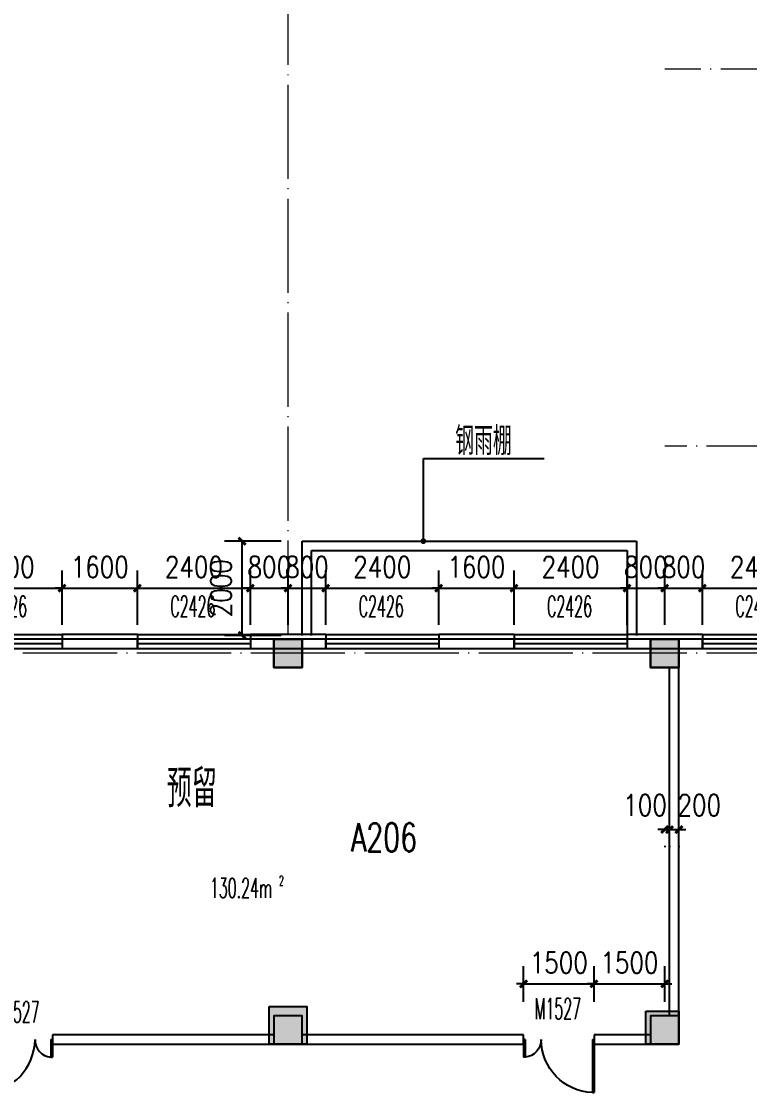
# Model space of a CAD drawing. Extents: x 1417642 to 3570900, y 124798 to 1191112.
# Drawn here: x 1487715 to 1503181, y 533043 to 555787 of the extents above; entities that cross this region are included whole.
import ezdxf

# ---------------------------------------------------------------- set-up
doc = ezdxf.new("R2010")
doc.units = 0
doc.header["$LTSCALE"] = 1000
doc.header["$MEASUREMENT"] = 0
doc.linetypes.add('DOTE', pattern=[2.42, 2, -0.2, 0.02, -0.2])
doc.layers.get('0').update_dxf_attribs({"linetype": 'CONTINUOUS'})
doc.layers.get('Defpoints').update_dxf_attribs({"linetype": 'CONTINUOUS'})
for name, color, linetype in [('colu', 2, 'CONTINUOUS'), ('COLUMN', 9, 'CONTINUOUS'), ('DIM_LEAD', 3, 'CONTINUOUS'), ('DOTE', 1, 'DOTE'), ('PUB_DIM', 3, 'CONTINUOUS'), ('PUB_HATCH', 8, 'CONTINUOUS'), ('PUB_TEXT', 40, 'CONTINUOUS'), ('SPACE', 7, 'CONTINUOUS'), ('SURFACE', 6, 'CONTINUOUS'), ('tiaozheng', 20, 'CONTINUOUS'), ('WALL', 4, 'CONTINUOUS'), ('WINDOW', 2, 'CONTINUOUS'), ('WINDOW_TEXT', 7, 'CONTINUOUS'), ('填充', 252, 'CONTINUOUS'), ('柱填充 @ 1', 8, 'CONTINUOUS')]:
    doc.layers.add(name, color=color, linetype=linetype)
doc.styles.add('_TCH_SPACE', font='ROMANS', dxfattribs={"width": 0.7, "height": 5, "bigfont": 'Z'})
doc.styles.add('_TCH_WINDOW', font='ROMANS.shx', dxfattribs={"width": 0.7, "height": 400, "bigfont": 'Z.shx'})
doc.styles.add('DIM_FONT', font='SIMPLEX.shx', dxfattribs={"width": 0.8})
doc.styles.add('Z', font='ROMANS', dxfattribs={"width": 0.7, "bigfont": 'Z'})
doc.dimstyles.new('DIMN150', dxfattribs={"dimscale": 1.5, "dimtxt": 300, "dimasz": 100, "dimexe": 250, "dimexo": 300, "dimgap": 150, "dimtad": 1, "dimdec": 0, "dimzin": 0, "dimdsep": 46, "dimtxsty": 'DIM_FONT', "dimblk": 'ARCHTICK', "dimcen": 0.09, "dimdle": 1.5, "dimclrt": 7, "dimazin": 2, "dimtfac": 1, "dimtdec": 0, "dimtix": 1, "dimtmove": 2, "dimatfit": 3, "dimldrblk": 'ARCHTICK', "dimfxl": 1, "dimtolj": 1, "dimtzin": 0, "dimarcsym": 0})

# ---------------------------------------------------------------- blocks, each defined once
blk = doc.blocks.new('5873')
at = {"layer": '柱填充 @ 1', "ltscale": 1000}
for points in [[(1557228, 714085), (1557828, 714085), (1557828, 713485), (1557228, 713485)], [(1565228, 714085), (1565828, 714085), (1565828, 713485), (1565228, 713485)], [(1557128, 706285), (1557928, 706285), (1557928, 705485), (1557128, 705485)], [(1565128, 706185), (1565828, 706185), (1565828, 705485), (1565128, 705485)]]:
    blk.add_hatch(color=256, dxfattribs=at).paths.add_polyline_path(points)
at = {"layer": 'colu', "ltscale": 1000}
for points in [[(1557228, 714085), (1557828, 714085), (1557828, 713485), (1557228, 713485)], [(1565228, 714085), (1565828, 714085), (1565828, 713485), (1565228, 713485)], [(1557128, 706285), (1557928, 706285), (1557928, 705485), (1557128, 705485)], [(1565128, 706185), (1565828, 706185), (1565828, 705485), (1565128, 705485)]]:
    blk.add_lwpolyline(points, close=True, dxfattribs=at)
blk = doc.blocks.new('_ArchTick')
at = {"color": 0, "linetype": 'ByBlock', "const_width": 0.4}
blk.add_lwpolyline([(-0.5, -0.5), (0.5, 0.5)], dxfattribs=at)
blk = doc.blocks.new('*D2392')
at = {"layer": 'Defpoints', "color": 0}
for p in [(1501379, 538735), (1501479, 538735), (1501479, 538627)]:
    blk.add_point(p, dxfattribs=at)
at = {"layer": 'PUB_DIM', "color": 0, "lineweight": -2}
for p, q in [((1501379, 538627), (1501229, 538627)), ((1501379, 538627), (1501479, 538627)), ((1501479, 538627), (1501629, 538627)), ((1501379, 538285), (1501379, 538252)), ((1501479, 538285), (1501479, 538252))]:
    blk.add_line(p, q, dxfattribs=at)
at = {"layer": 'PUB_DIM', "color": 0, "lineweight": -2, "xscale": 150, "yscale": 150, "zscale": 150}
blk.add_blockref('_ArchTick', (1501379, 538627), dxfattribs=at)
at = {"layer": 'PUB_DIM', "color": 0, "lineweight": -2, "xscale": 150, "yscale": 150, "zscale": 150, "rotation": 180}
blk.add_blockref('_ArchTick', (1501479, 538627), dxfattribs=at)
at = {"layer": 'PUB_DIM', "color": 7, "insert": (1500961, 539145), "char_height": 450, "attachment_point": 5, "style": 'DIM_FONT'}
blk.add_mtext('\\A1;100', dxfattribs=at)
blk = doc.blocks.new('*D2393')
at = {"layer": 'Defpoints', "color": 0}
for p in [(1501479, 538735), (1501679, 538735), (1501679, 538627)]:
    blk.add_point(p, dxfattribs=at)
at = {"layer": 'PUB_DIM', "color": 0, "lineweight": -2}
for p, q in [((1501479, 538627), (1501329, 538627)), ((1501479, 538627), (1501679, 538627)), ((1501679, 538627), (1501829, 538627)), ((1501479, 538285), (1501479, 538252)), ((1501679, 538285), (1501679, 538252))]:
    blk.add_line(p, q, dxfattribs=at)
at = {"layer": 'PUB_DIM', "color": 0, "lineweight": -2, "xscale": 150, "yscale": 150, "zscale": 150}
blk.add_blockref('_ArchTick', (1501479, 538627), dxfattribs=at)
at = {"layer": 'PUB_DIM', "color": 0, "lineweight": -2, "xscale": 150, "yscale": 150, "zscale": 150, "rotation": 180}
blk.add_blockref('_ArchTick', (1501679, 538627), dxfattribs=at)
at = {"layer": 'PUB_DIM', "color": 7, "insert": (1502112, 539145), "char_height": 450, "attachment_point": 5, "style": 'DIM_FONT'}
blk.add_mtext('\\A1;200', dxfattribs=at)
blk = doc.blocks.new('*D2521')
at = {"layer": 'Defpoints', "color": 0}
for p in [(1492403, 544751), (1493679, 544751), (1493679, 542751)]:
    blk.add_point(p, dxfattribs=at)
at = {"layer": 'PUB_DIM', "color": 0, "lineweight": -2}
for p, q in [((1493229, 544751), (1492028, 544751)), ((1492403, 542749), (1492403, 544753)), ((1493229, 542751), (1492028, 542751))]:
    blk.add_line(p, q, dxfattribs=at)
at = {"layer": 'PUB_DIM', "color": 0, "lineweight": -2, "xscale": 150, "yscale": 150, "zscale": 150}
for p, rotation in [((1492403, 544751), 90), ((1492403, 542751), 270)]:
    blk.add_blockref('_ArchTick', p, dxfattribs=dict(at, rotation=rotation))
at = {"layer": 'PUB_DIM', "color": 7, "insert": (1491953, 543751), "char_height": 450, "attachment_point": 5, "rotation": 90, "style": 'DIM_FONT'}
blk.add_mtext('\\A1;2000', dxfattribs=at)
blk = doc.blocks.new('*D3041')
at = {"layer": 'Defpoints', "color": 0}
for p in [(1499879, 535351), (1498379, 534521), (1499879, 534521)]:
    blk.add_point(p, dxfattribs=at)
at = {"layer": 'PUB_DIM', "color": 0, "lineweight": -2}
for p, q in [((1498379, 534971), (1498379, 535726)), ((1499879, 534971), (1499879, 535726)), ((1498379, 535351), (1498229, 535351)), ((1498379, 535351), (1499879, 535351)), ((1499879, 535351), (1500029, 535351))]:
    blk.add_line(p, q, dxfattribs=at)
at = {"layer": 'PUB_DIM', "color": 0, "lineweight": -2, "xscale": 150, "yscale": 150, "zscale": 150}
blk.add_blockref('_ArchTick', (1498379, 535351), dxfattribs=at)
at = {"layer": 'PUB_DIM', "color": 0, "lineweight": -2, "xscale": 150, "yscale": 150, "zscale": 150, "rotation": 180}
blk.add_blockref('_ArchTick', (1499879, 535351), dxfattribs=at)
at = {"layer": 'PUB_DIM', "color": 7, "insert": (1499129, 535801), "char_height": 450, "attachment_point": 5, "style": 'DIM_FONT'}
blk.add_mtext('\\A1;1500', dxfattribs=at)
blk = doc.blocks.new('*D3042')
at = {"layer": 'Defpoints', "color": 0}
for p in [(1501379, 535351), (1499879, 534521), (1501379, 534521)]:
    blk.add_point(p, dxfattribs=at)
at = {"layer": 'PUB_DIM', "color": 0, "lineweight": -2}
for p, q in [((1499879, 534971), (1499879, 535726)), ((1501379, 534971), (1501379, 535726)), ((1499879, 535351), (1499729, 535351)), ((1499879, 535351), (1501379, 535351)), ((1501379, 535351), (1501529, 535351))]:
    blk.add_line(p, q, dxfattribs=at)
at = {"layer": 'PUB_DIM', "color": 0, "lineweight": -2, "xscale": 150, "yscale": 150, "zscale": 150}
blk.add_blockref('_ArchTick', (1499879, 535351), dxfattribs=at)
at = {"layer": 'PUB_DIM', "color": 0, "lineweight": -2, "xscale": 150, "yscale": 150, "zscale": 150, "rotation": 180}
blk.add_blockref('_ArchTick', (1501379, 535351), dxfattribs=at)
at = {"layer": 'PUB_DIM', "color": 7, "insert": (1500629, 535801), "char_height": 450, "attachment_point": 5, "style": 'DIM_FONT'}
blk.add_mtext('\\A1;1500', dxfattribs=at)
blk = doc.blocks.new('*D3165')
at = {"layer": 'Defpoints', "color": 0}
for p in [(1504579, 543753), (1502179, 542527), (1504579, 542527)]:
    blk.add_point(p, dxfattribs=at)
at = {"layer": 'PUB_DIM', "color": 0, "lineweight": -2}
for p, q in [((1502179, 542977), (1502179, 544128)), ((1504579, 542977), (1504579, 544128)), ((1502176, 543753), (1504581, 543753))]:
    blk.add_line(p, q, dxfattribs=at)
at = {"layer": 'PUB_DIM', "color": 0, "lineweight": -2, "xscale": 150, "yscale": 150, "zscale": 150, "rotation": 180}
blk.add_blockref('_ArchTick', (1502179, 543753), dxfattribs=at)
at = {"layer": 'PUB_DIM', "color": 0, "lineweight": -2, "xscale": 150, "yscale": 150, "zscale": 150}
blk.add_blockref('_ArchTick', (1504579, 543753), dxfattribs=at)
at = {"layer": 'PUB_DIM', "color": 7, "insert": (1503379, 544203), "char_height": 450, "attachment_point": 5, "style": 'DIM_FONT'}
blk.add_mtext('\\A1;2400', dxfattribs=at)
blk = doc.blocks.new('*D3166')
at = {"layer": 'Defpoints', "color": 0}
for p in [(1502179, 543753), (1501379, 542527), (1502179, 542527)]:
    blk.add_point(p, dxfattribs=at)
at = {"layer": 'PUB_DIM', "color": 0, "lineweight": -2}
for p, q in [((1501379, 542977), (1501379, 544128)), ((1502179, 542977), (1502179, 544128)), ((1501379, 543753), (1501229, 543753)), ((1501379, 543753), (1502179, 543753)), ((1502179, 543753), (1502329, 543753))]:
    blk.add_line(p, q, dxfattribs=at)
at = {"layer": 'PUB_DIM', "color": 0, "lineweight": -2, "xscale": 150, "yscale": 150, "zscale": 150}
blk.add_blockref('_ArchTick', (1501379, 543753), dxfattribs=at)
at = {"layer": 'PUB_DIM', "color": 0, "lineweight": -2, "xscale": 150, "yscale": 150, "zscale": 150, "rotation": 180}
blk.add_blockref('_ArchTick', (1502179, 543753), dxfattribs=at)
at = {"layer": 'PUB_DIM', "color": 7, "insert": (1501779, 544203), "char_height": 450, "attachment_point": 5, "style": 'DIM_FONT'}
blk.add_mtext('\\A1;800', dxfattribs=at)
blk = doc.blocks.new('*D3167')
at = {"layer": 'Defpoints', "color": 0}
for p in [(1501379, 543753), (1500579, 542527), (1501379, 542527)]:
    blk.add_point(p, dxfattribs=at)
at = {"layer": 'PUB_DIM', "color": 0, "lineweight": -2}
for p, q in [((1500579, 542977), (1500579, 544128)), ((1501379, 542977), (1501379, 544128)), ((1500579, 543753), (1500429, 543753)), ((1500579, 543753), (1501379, 543753)), ((1501379, 543753), (1501529, 543753))]:
    blk.add_line(p, q, dxfattribs=at)
at = {"layer": 'PUB_DIM', "color": 0, "lineweight": -2, "xscale": 150, "yscale": 150, "zscale": 150}
blk.add_blockref('_ArchTick', (1500579, 543753), dxfattribs=at)
at = {"layer": 'PUB_DIM', "color": 0, "lineweight": -2, "xscale": 150, "yscale": 150, "zscale": 150, "rotation": 180}
blk.add_blockref('_ArchTick', (1501379, 543753), dxfattribs=at)
at = {"layer": 'PUB_DIM', "color": 7, "insert": (1500979, 544203), "char_height": 450, "attachment_point": 5, "style": 'DIM_FONT'}
blk.add_mtext('\\A1;800', dxfattribs=at)
blk = doc.blocks.new('*D3168')
at = {"layer": 'Defpoints', "color": 0}
for p in [(1500579, 543753), (1498179, 542527), (1500579, 542527)]:
    blk.add_point(p, dxfattribs=at)
at = {"layer": 'PUB_DIM', "color": 0, "lineweight": -2}
for p, q in [((1498179, 542977), (1498179, 544128)), ((1500579, 542977), (1500579, 544128)), ((1498176, 543753), (1500581, 543753))]:
    blk.add_line(p, q, dxfattribs=at)
at = {"layer": 'PUB_DIM', "color": 0, "lineweight": -2, "xscale": 150, "yscale": 150, "zscale": 150, "rotation": 180}
blk.add_blockref('_ArchTick', (1498179, 543753), dxfattribs=at)
at = {"layer": 'PUB_DIM', "color": 0, "lineweight": -2, "xscale": 150, "yscale": 150, "zscale": 150}
blk.add_blockref('_ArchTick', (1500579, 543753), dxfattribs=at)
at = {"layer": 'PUB_DIM', "color": 7, "insert": (1499379, 544203), "char_height": 450, "attachment_point": 5, "style": 'DIM_FONT'}
blk.add_mtext('\\A1;2400', dxfattribs=at)
blk = doc.blocks.new('*D3169')
at = {"layer": 'Defpoints', "color": 0}
for p in [(1498179, 543753), (1496579, 542527), (1498179, 542527)]:
    blk.add_point(p, dxfattribs=at)
at = {"layer": 'PUB_DIM', "color": 0, "lineweight": -2}
for p, q in [((1496579, 542977), (1496579, 544128)), ((1498179, 542977), (1498179, 544128)), ((1496579, 543753), (1496429, 543753)), ((1496579, 543753), (1498179, 543753)), ((1498179, 543753), (1498329, 543753))]:
    blk.add_line(p, q, dxfattribs=at)
at = {"layer": 'PUB_DIM', "color": 0, "lineweight": -2, "xscale": 150, "yscale": 150, "zscale": 150}
blk.add_blockref('_ArchTick', (1496579, 543753), dxfattribs=at)
at = {"layer": 'PUB_DIM', "color": 0, "lineweight": -2, "xscale": 150, "yscale": 150, "zscale": 150, "rotation": 180}
blk.add_blockref('_ArchTick', (1498179, 543753), dxfattribs=at)
at = {"layer": 'PUB_DIM', "color": 7, "insert": (1497379, 544203), "char_height": 450, "attachment_point": 5, "style": 'DIM_FONT'}
blk.add_mtext('\\A1;1600', dxfattribs=at)
blk = doc.blocks.new('*D3170')
at = {"layer": 'Defpoints', "color": 0}
for p in [(1496579, 543753), (1494179, 542527), (1496579, 542527)]:
    blk.add_point(p, dxfattribs=at)
at = {"layer": 'PUB_DIM', "color": 0, "lineweight": -2}
for p, q in [((1494179, 542977), (1494179, 544128)), ((1496579, 542977), (1496579, 544128)), ((1494176, 543753), (1496581, 543753))]:
    blk.add_line(p, q, dxfattribs=at)
at = {"layer": 'PUB_DIM', "color": 0, "lineweight": -2, "xscale": 150, "yscale": 150, "zscale": 150, "rotation": 180}
blk.add_blockref('_ArchTick', (1494179, 543753), dxfattribs=at)
at = {"layer": 'PUB_DIM', "color": 0, "lineweight": -2, "xscale": 150, "yscale": 150, "zscale": 150}
blk.add_blockref('_ArchTick', (1496579, 543753), dxfattribs=at)
at = {"layer": 'PUB_DIM', "color": 7, "insert": (1495379, 544203), "char_height": 450, "attachment_point": 5, "style": 'DIM_FONT'}
blk.add_mtext('\\A1;2400', dxfattribs=at)
blk = doc.blocks.new('*D3171')
at = {"layer": 'Defpoints', "color": 0}
for p in [(1494179, 543753), (1493379, 542527), (1494179, 542527)]:
    blk.add_point(p, dxfattribs=at)
at = {"layer": 'PUB_DIM', "color": 0, "lineweight": -2}
for p, q in [((1493379, 542977), (1493379, 544128)), ((1494179, 542977), (1494179, 544128)), ((1493379, 543753), (1493229, 543753)), ((1493379, 543753), (1494179, 543753)), ((1494179, 543753), (1494329, 543753))]:
    blk.add_line(p, q, dxfattribs=at)
at = {"layer": 'PUB_DIM', "color": 0, "lineweight": -2, "xscale": 150, "yscale": 150, "zscale": 150}
blk.add_blockref('_ArchTick', (1493379, 543753), dxfattribs=at)
at = {"layer": 'PUB_DIM', "color": 0, "lineweight": -2, "xscale": 150, "yscale": 150, "zscale": 150, "rotation": 180}
blk.add_blockref('_ArchTick', (1494179, 543753), dxfattribs=at)
at = {"layer": 'PUB_DIM', "color": 7, "insert": (1493779, 544203), "char_height": 450, "attachment_point": 5, "style": 'DIM_FONT'}
blk.add_mtext('\\A1;800', dxfattribs=at)
blk = doc.blocks.new('*D3172')
at = {"layer": 'Defpoints', "color": 0}
for p in [(1493379, 543753), (1492579, 542527), (1493379, 542527)]:
    blk.add_point(p, dxfattribs=at)
at = {"layer": 'PUB_DIM', "color": 0, "lineweight": -2}
for p, q in [((1492579, 542977), (1492579, 544128)), ((1493379, 542977), (1493379, 544128)), ((1492579, 543753), (1492429, 543753)), ((1492579, 543753), (1493379, 543753)), ((1493379, 543753), (1493529, 543753))]:
    blk.add_line(p, q, dxfattribs=at)
at = {"layer": 'PUB_DIM', "color": 0, "lineweight": -2, "xscale": 150, "yscale": 150, "zscale": 150}
blk.add_blockref('_ArchTick', (1492579, 543753), dxfattribs=at)
at = {"layer": 'PUB_DIM', "color": 0, "lineweight": -2, "xscale": 150, "yscale": 150, "zscale": 150, "rotation": 180}
blk.add_blockref('_ArchTick', (1493379, 543753), dxfattribs=at)
at = {"layer": 'PUB_DIM', "color": 7, "insert": (1492979, 544203), "char_height": 450, "attachment_point": 5, "style": 'DIM_FONT'}
blk.add_mtext('\\A1;800', dxfattribs=at)
blk = doc.blocks.new('*D3173')
at = {"layer": 'Defpoints', "color": 0}
for p in [(1492579, 543753), (1490179, 542527), (1492579, 542527)]:
    blk.add_point(p, dxfattribs=at)
at = {"layer": 'PUB_DIM', "color": 0, "lineweight": -2}
for p, q in [((1490179, 542977), (1490179, 544128)), ((1492579, 542977), (1492579, 544128)), ((1490176, 543753), (1492581, 543753))]:
    blk.add_line(p, q, dxfattribs=at)
at = {"layer": 'PUB_DIM', "color": 0, "lineweight": -2, "xscale": 150, "yscale": 150, "zscale": 150, "rotation": 180}
blk.add_blockref('_ArchTick', (1490179, 543753), dxfattribs=at)
at = {"layer": 'PUB_DIM', "color": 0, "lineweight": -2, "xscale": 150, "yscale": 150, "zscale": 150}
blk.add_blockref('_ArchTick', (1492579, 543753), dxfattribs=at)
at = {"layer": 'PUB_DIM', "color": 7, "insert": (1491379, 544203), "char_height": 450, "attachment_point": 5, "style": 'DIM_FONT'}
blk.add_mtext('\\A1;2400', dxfattribs=at)
blk = doc.blocks.new('*D3174')
at = {"layer": 'Defpoints', "color": 0}
for p in [(1490179, 543753), (1488579, 542527), (1490179, 542527)]:
    blk.add_point(p, dxfattribs=at)
at = {"layer": 'PUB_DIM', "color": 0, "lineweight": -2}
for p, q in [((1488579, 542977), (1488579, 544128)), ((1490179, 542977), (1490179, 544128)), ((1488579, 543753), (1488429, 543753)), ((1488579, 543753), (1490179, 543753)), ((1490179, 543753), (1490329, 543753))]:
    blk.add_line(p, q, dxfattribs=at)
at = {"layer": 'PUB_DIM', "color": 0, "lineweight": -2, "xscale": 150, "yscale": 150, "zscale": 150}
blk.add_blockref('_ArchTick', (1488579, 543753), dxfattribs=at)
at = {"layer": 'PUB_DIM', "color": 0, "lineweight": -2, "xscale": 150, "yscale": 150, "zscale": 150, "rotation": 180}
blk.add_blockref('_ArchTick', (1490179, 543753), dxfattribs=at)
at = {"layer": 'PUB_DIM', "color": 7, "insert": (1489379, 544203), "char_height": 450, "attachment_point": 5, "style": 'DIM_FONT'}
blk.add_mtext('\\A1;1600', dxfattribs=at)
blk = doc.blocks.new('*D3175')
at = {"layer": 'Defpoints', "color": 0}
for p in [(1488579, 543753), (1486179, 542527), (1488579, 542527)]:
    blk.add_point(p, dxfattribs=at)
at = {"layer": 'PUB_DIM', "color": 0, "lineweight": -2}
for p, q in [((1486179, 542977), (1486179, 544128)), ((1488579, 542977), (1488579, 544128)), ((1486176, 543753), (1488581, 543753))]:
    blk.add_line(p, q, dxfattribs=at)
at = {"layer": 'PUB_DIM', "color": 0, "lineweight": -2, "xscale": 150, "yscale": 150, "zscale": 150, "rotation": 180}
blk.add_blockref('_ArchTick', (1486179, 543753), dxfattribs=at)
at = {"layer": 'PUB_DIM', "color": 0, "lineweight": -2, "xscale": 150, "yscale": 150, "zscale": 150}
blk.add_blockref('_ArchTick', (1488579, 543753), dxfattribs=at)
at = {"layer": 'PUB_DIM', "color": 7, "insert": (1487379, 544203), "char_height": 450, "attachment_point": 5, "style": 'DIM_FONT'}
blk.add_mtext('\\A1;2400', dxfattribs=at)
blk = doc.blocks.new('_FZH')
blk.add_lwpolyline([(-0.5, -0.5), (0.5, -0.5), (0.5, 0.5), (-0.5, 0.5)], close=True)
at = {"layer": 'PUB_HATCH'}
blk.add_solid([(-0.5, -0.5), (0.5, -0.5), (-0.5, 0.5), (0.5, 0.5)], dxfattribs=at)
blk = doc.blocks.new('$DorLib2D$00000225')
at = {"color": 0}
for p, q in [((0.475, -0.001), (0.475, 0.752)), ((0.475, 0.752), (0.5, 0.752)), ((0.5, -0.001), (0.5, 0.752)), ((-0.5, 0), (-0.5, 0.252)), ((-0.475, 0.252), (-0.5, 0.252)), ((-0.475, 0), (-0.475, 0.252)), ((-0.475, 0), (-0.5, 0)), ((0.475, -0.001), (0.5, -0.001))]:
    blk.add_line(p, q, dxfattribs=at)
for centre, radius, start, end in [((0.505, -0.002), 0.755, 92.2493, 179.7238), ((-0.501, 0.003), 0.251, 359.7899, 84.0974)]:
    blk.add_arc(centre, radius, start, end, dxfattribs=at)
blk = doc.blocks.new('$TCHSYS$WIN2D')
for p, q in [((-0.5, 0.5), (0.5, 0.5)), ((-0.5, 0.5), (-0.5, -0.5)), ((0.5, 0.5), (0.5, -0.5)), ((0.5, 0.1667), (-0.5, 0.1667)), ((0.5, -0.1667), (-0.5, -0.1667)), ((-0.5, -0.5), (0.5, -0.5))]:
    blk.add_line(p, q)

msp = doc.modelspace()

# ---------------------------------------------------------------- linework, layer by layer
at = {"layer": 'DIM_LEAD', "color": 2}
for p, q in [((1496251.8, 544751), (1496251.8, 546505)), ((1496251.8, 546505), (1498817.1, 546505))]:
    msp.add_line(p, q, dxfattribs=at)
at = {"layer": 'DIM_LEAD', "color": 2, "const_width": 60}
msp.add_lwpolyline([(1496251.8, 544721, 1), (1496251.8, 544781, 1)], format="xyb", close=True, dxfattribs=at)
at = {"layer": 'DOTE', "lineweight": 0}
msp.add_line((1493378.7, 542763, 0), (1493378.7, 626650.3, 0), dxfattribs=at)
msp.add_line((1493378.7, 542763, 0), (1493378.7, 626650.3, 0), dxfattribs=at)
msp.add_line((1493378.7, 542763, 0), (1493378.7, 626650.3, 0), dxfattribs=at)
msp.add_line((1493378.7, 542763, 0), (1493378.7, 626650.3, 0), dxfattribs=at)
at = {"layer": 'DOTE', "lineweight": 0, "elevation": 0}
for points in [[(1596527.1, 554770.9), (1501378.7, 554770.9)], [(1596227.1, 546770.9), (1501378.7, 546770.9)], [(1596227.1, 542370.9), (1431752.3, 542370.9)]]:
    msp.add_lwpolyline(points, dxfattribs=at)
at = {"layer": 'SURFACE'}
for p, q in [((1488578.7, 542770.9), (1488578.7, 542670.9)), ((1490178.7, 542770.9), (1488578.7, 542770.9)), ((1490178.7, 542770.9), (1490178.7, 542670.9)), ((1492578.7, 542770.9), (1492578.7, 542670.9)), ((1494178.7, 542770.9), (1492578.7, 542770.9)), ((1494178.7, 542770.9), (1494178.7, 542670.9)), ((1496578.7, 542770.9), (1496578.7, 542670.9)), ((1498178.7, 542770.9), (1496578.7, 542770.9)), ((1498178.7, 542770.9), (1498178.7, 542670.9)), ((1500578.7, 542770.9), (1500578.7, 542670.9)), ((1502178.7, 542770.9), (1500578.7, 542770.9)), ((1502178.7, 542770.9), (1502178.7, 542670.9))]:
    msp.add_line(p, q, dxfattribs=at)
at = {"layer": 'tiaozheng', "color": 2}
for p, q in [((1493678.7, 544751, 0), (1500778.7, 544751, 0)), ((1493678.7, 542751, 0), (1493678.7, 544751, 0)), ((1500778.7, 544751, 0), (1500778.7, 542751, 0)), ((1493878.7, 544551, 0), (1500578.7, 544551, 0)), ((1493878.7, 542751, 0), (1493878.7, 544551, 0)), ((1500578.7, 544551, 0), (1500578.7, 542751, 0))]:
    msp.add_line(p, q, dxfattribs=at)
at = {"layer": 'WALL'}
for p, q in [((1490178.7, 542670.9), (1488578.7, 542670.9)), ((1488578.7, 542670.9), (1488578.7, 542470.9)), ((1488578.7, 542470.9), (1490178.7, 542470.9)), ((1490178.7, 542470.9), (1490178.7, 542670.9)), ((1494178.7, 542670.9), (1492578.7, 542670.9)), ((1492578.7, 542670.9), (1492578.7, 542470.9)), ((1492578.7, 542470.9), (1494178.7, 542470.9)), ((1494178.7, 542470.9), (1494178.7, 542670.9)), ((1498178.7, 542670.9), (1496578.7, 542670.9)), ((1496578.7, 542670.9), (1496578.7, 542470.9)), ((1496578.7, 542470.9), (1498178.7, 542470.9)), ((1498178.7, 542470.9), (1498178.7, 542670.9)), ((1502178.7, 542670.9), (1500578.7, 542670.9)), ((1500578.7, 542670.9), (1500578.7, 542470.9)), ((1500578.7, 542470.9), (1502178.7, 542470.9)), ((1502178.7, 542470.9), (1502178.7, 542670.9)), ((1501478.7, 534670.9), (1501478.7, 542070.9)), ((1501678.7, 534670.9), (1501678.7, 542070.9)), ((1493078.7, 534270.9), (1488378.7, 534270.9)), ((1488378.7, 534270.9), (1488378.7, 534070.9)), ((1498378.7, 534270.9), (1493678.7, 534270.9)), ((1498378.7, 534070.9), (1498378.7, 534270.9)), ((1501078.7, 534270.9), (1499878.7, 534270.9)), ((1499878.7, 534270.9), (1499878.7, 534070.9)), ((1488378.7, 534070.9), (1493078.7, 534070.9)), ((1493678.7, 534070.9), (1498378.7, 534070.9)), ((1499878.7, 534070.9), (1501078.7, 534070.9))]:
    msp.add_line(p, q, dxfattribs=at)

# ---------------------------------------------------------------- block references
at = {"layer": 'COLUMN', "lineweight": 0, "xscale": 600, "yscale": 600, "zscale": 600}
for p in [(1493378.7, 542370.9, 0), (1501378.7, 542370.9, 0), (1493378.7, 534370.9, 0), (1501378.7, 534370.9, 0)]:
    msp.add_blockref('_FZH', p, dxfattribs=at)
at = {"layer": 'tiaozheng'}
msp.add_blockref('5873', (-64148.9, -171414.5, 0), dxfattribs=at)
at = {"layer": 'WINDOW', "color": 2}
ref = msp.add_blockref('$TCHSYS$WIN2D', (1487378.7, 542620.9), dxfattribs=dict(at, xscale=-2400, yscale=-300, zscale=-2400, rotation=180))
ref.add_attrib('A', 'C2426', (1486879.9, 543143.5), dxfattribs={"layer": 'WINDOW_TEXT', "color": 2, "height": 446.25, "style": '_TCH_WINDOW', "width": 0.494118})
ref = msp.add_blockref('$TCHSYS$WIN2D', (1491378.7, 542620.9), dxfattribs=dict(at, xscale=-2400, yscale=-300, zscale=-2400, rotation=180))
ref.add_attrib('A', 'C2426', (1490879.9, 543143.5), dxfattribs={"layer": 'WINDOW_TEXT', "color": 2, "height": 446.25, "style": '_TCH_WINDOW', "width": 0.494118})
ref = msp.add_blockref('$TCHSYS$WIN2D', (1495378.7, 542620.9), dxfattribs=dict(at, xscale=-2400, yscale=-300, zscale=-2400, rotation=180))
ref.add_attrib('A', 'C2426', (1494879.9, 543143.5), dxfattribs={"layer": 'WINDOW_TEXT', "color": 2, "height": 446.25, "style": '_TCH_WINDOW', "width": 0.494118})
ref = msp.add_blockref('$TCHSYS$WIN2D', (1499378.7, 542620.9), dxfattribs=dict(at, xscale=-2400, yscale=-300, zscale=-2400, rotation=180))
ref.add_attrib('A', 'C2426', (1498879.9, 543143.5), dxfattribs={"layer": 'WINDOW_TEXT', "color": 2, "height": 446.25, "style": '_TCH_WINDOW', "width": 0.494118})
ref = msp.add_blockref('$TCHSYS$WIN2D', (1503378.7, 542620.9), dxfattribs=dict(at, xscale=-2400, yscale=-300, zscale=-2400, rotation=180))
ref.add_attrib('A', 'C2426', (1502879.9, 543143.5), dxfattribs={"layer": 'WINDOW_TEXT', "color": 2, "height": 446.25, "style": '_TCH_WINDOW', "width": 0.494118})
at = {"layer": 'WINDOW', "lineweight": 0}
ref = msp.add_blockref('$DorLib2D$00000225', (1487628.7, 534170.9), dxfattribs=dict(at, xscale=-1500, yscale=-1500, zscale=-1500))
ref.add_attrib('A', 'M1527', (1487119.4, 534533.5), dxfattribs={"layer": 'WINDOW_TEXT', "lineweight": 0, "height": 446.25, "style": '_TCH_WINDOW', "width": 0.494118})
ref = msp.add_blockref('$DorLib2D$00000225', (1499128.7, 534170.9), dxfattribs=dict(at, xscale=1500, yscale=-1500, zscale=1500))
ref.add_attrib('A', 'M1527', (1498619.4, 534598.5), dxfattribs={"layer": 'WINDOW_TEXT', "lineweight": 0, "height": 446.25, "style": '_TCH_WINDOW', "width": 0.494118})

# ---------------------------------------------------------------- texts
at = {"layer": 'PUB_TEXT', "style": 'Z', "width": 0.7}
msp.add_text('钢雨棚', height=600, dxfattribs=at).set_placement((1496931.3, 546576.7))
at = {"layer": 'PUB_TEXT', "color": 1, "lineweight": 60, "style": 'Z', "width": 0.7}
msp.add_text('A206', height=600, dxfattribs=at).set_placement((1494715.9, 538162.1))
at = {"layer": 'SPACE', "style": '_TCH_SPACE', "width": 0.525}
for s, height, p in [('130.24m', 420, (1491719.8, 537175.8, 0)), ('2', 210, (1493189.8, 537438.3, 0))]:
    msp.add_text(s, height=height, dxfattribs=at).set_placement(p)
at = {"layer": '填充', "insert": (1490802.6, 539900.3), "char_height": 800, "width": 4346.541, "attachment_point": 1, "style": '_TCH_WINDOW'}
msp.add_mtext('{\\C2;预留}', dxfattribs=at)

# ---------------------------------------------------------------- dimensions: what is measured, and where the dimension line sits
at = {"layer": 'PUB_DIM', "color": 2}
dim = msp.add_aligned_dim(p1=(1493678.7, 542751), p2=(1493678.7, 544751), distance=1275.3, dimstyle='DIMN150', dxfattribs=at)
dim.commit()
dim.dimension.update_dxf_attribs({"geometry": '*D2521', "text_midpoint": (1491953.4, 543751)})
at = {"layer": 'PUB_DIM'}
for p1, p2, distance, picture, middle in [((1486178.7, 542527.2), (1488578.7, 542527.2), 1226.2, '*D3175', (1487378.7, 544203.4)), ((1488578.7, 542527.2), (1490178.7, 542527.2), 1226.2, '*D3174', (1489378.7, 544203.4)), ((1490178.7, 542527.2), (1492578.7, 542527.2), 1226.2, '*D3173', (1491378.7, 544203.4)), ((1492578.7, 542527.2), (1493378.7, 542527.2), 1226.2, '*D3172', (1492978.7, 544203.4)), ((1493378.7, 542527.2), (1494178.7, 542527.2), 1226.2, '*D3171', (1493778.7, 544203.4)), ((1494178.7, 542527.2), (1496578.7, 542527.2), 1226.2, '*D3170', (1495378.7, 544203.4)), ((1496578.7, 542527.2), (1498178.7, 542527.2), 1226.2, '*D3169', (1497378.7, 544203.4)), ((1498178.7, 542527.2), (1500578.7, 542527.2), 1226.2, '*D3168', (1499378.7, 544203.4)), ((1500578.7, 542527.2), (1501378.7, 542527.2), 1226.2, '*D3167', (1500978.7, 544203.4)), ((1501378.7, 542527.2), (1502178.7, 542527.2), 1226.2, '*D3166', (1501778.7, 544203.4)), ((1502178.7, 542527.2), (1504578.7, 542527.2), 1226.2, '*D3165', (1503378.7, 544203.4)), ((1498378.7, 534520.6), (1499878.7, 534520.6), 830.7, '*D3041', (1499128.7, 535801.4)), ((1499878.7, 534520.6), (1501378.7, 534520.6), 830.7, '*D3042', (1500628.7, 535801.4))]:
    dim = msp.add_aligned_dim(p1=p1, p2=p2, distance=distance, dimstyle='DIMN150', dxfattribs=at)
    dim.commit()
    dim.dimension.update_dxf_attribs({"geometry": picture, "text_midpoint": middle})
for base, p1, p2, picture, middle in [((1501478.7, 538627.3), (1501378.7, 538734.6), (1501478.7, 538734.6), '*D2392', (1500960.9, 539144.8)), ((1501678.7, 538627.3), (1501478.7, 538734.6), (1501678.7, 538734.6), '*D2393', (1502112.2, 539144.8))]:
    dim = msp.add_linear_dim(base=base, p1=p1, p2=p2, angle=360, dimstyle='DIMN150', dxfattribs=at)
    dim.commit()
    dim.dimension.update_dxf_attribs({"geometry": picture, "text_midpoint": middle, "dimtype": 129})

doc.saveas('drawing.dxf')
